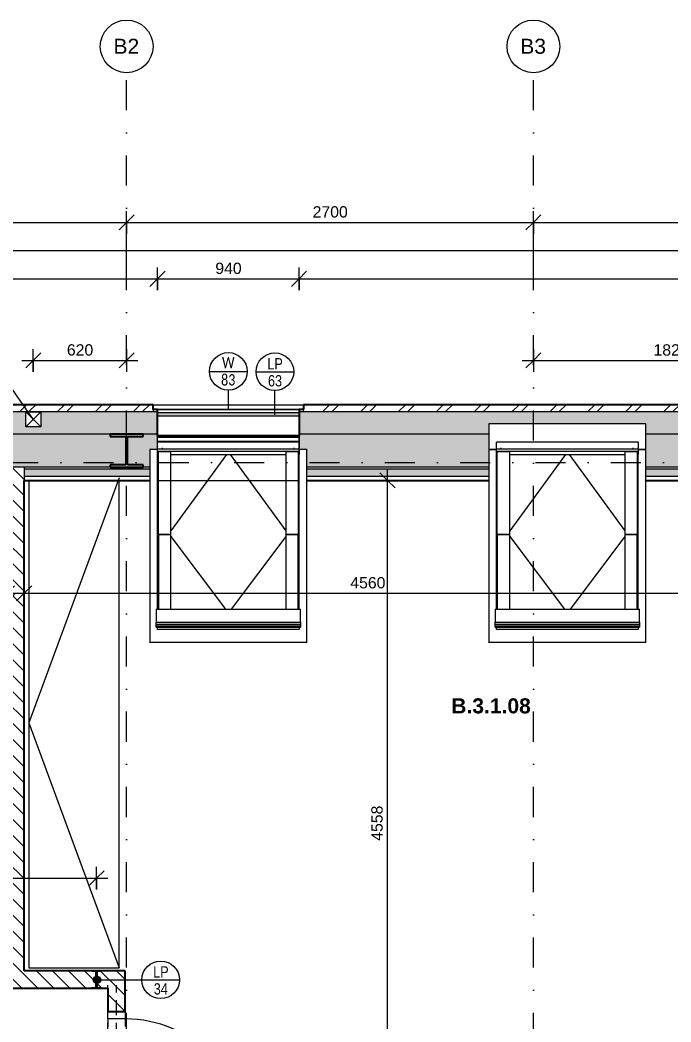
# Model space of a CAD drawing. Header units: millimetres. Extents: x -8380 to 43341, y -2985 to 58543.
# Drawn here: x -1637 to 2684, y 51887 to 58543 of the extents above; entities that cross this region are included whole.
import ezdxf

# ---------------------------------------------------------------- set-up
doc = ezdxf.new("R2010")
doc.units = ezdxf.units.MM
for name, pattern in [('HA_Dash_3mm-S1mm', [150, 100, -50]), ('HA_DashDot_10mm-S3mm', [500, 200, -150, 0, -150]), ('HA_DashDot_2_2mm-S0_6mm', [110, 50, -30, 0, -30])]:
    doc.linetypes.add(name, pattern=pattern)
for name, color, linetype, lineweight in [('A-____-____-DIMS', 9, 'Continuous', 5), ('A-____-____-DIMS-50', 9, 'Continuous', 5), ('A-AREA-____-IDEN', 9, 'Continuous', 9), ('A-DOOR-____-MCUT', 9, 'HA_DashDot_2_2mm-S0_6mm', 9), ('A-DOOR-____-OTLN', 9, 'Continuous', 9), ('A-DOOR-FRAM-MCUT', 9, 'Continuous', 9), ('A-FLOR-HRAL-IDEN', 9, 'Continuous', 9), ('A-FLOR-HRAL-OTLN', 9, 'Continuous', 9), ('A-GENM-____-HDLN', 9, 'HA_Dash_3mm-S1mm', 9), ('A-GENM-____-IDEN', 9, 'Continuous', 9), ('A-GENM-____-OTLN', 9, 'Continuous', 9), ('A-GLAZ-____-IDEN', 9, 'Continuous', 9), ('A-GLAZ-____-OTLN', 9, 'Continuous', 5), ('A-WALL-____-MCUT', 9, 'Continuous', 25), ('A-WALL-____-OTLN', 9, 'Continuous', 9), ('A-WALL-____-PATT', 9, 'Continuous', 25), ('G-____-____-TEXT', 9, 'Continuous', 5), ('I-FURN-____-OTLN', 9, 'Continuous', 9), ('I-WALL-____-MCUT', 9, 'Continuous', 25), ('M-HVAC-DUCT-OTLN', 9, 'Continuous', 9), ('S-BEAM-____-MCUT', 9, 'Continuous', 25), ('S-COLS-____-MCUT', 9, 'Continuous', 25), ('S-COLS-____-OTLN', 9, 'Continuous', 9), ('S-GRID-____-IDEN', 9, 'Continuous', 9), ('S-GRID-____-OTLN', 9, 'Continuous', 5)]:
    doc.layers.add(name, color=color, linetype=linetype, lineweight=lineweight)
doc.styles.add('Arial', font='arial.ttf', dxfattribs={"height": 100})
doc.styles.add('Arial_1', font='arial.ttf', dxfattribs={"height": 75})
doc.styles.add('Arial_2', font='arial.ttf', dxfattribs={"width": 0.8, "height": 75})
doc.styles.add('Arial_B', font='arialbd.ttf', dxfattribs={"height": 100})
doc.styles.add('Calibri', font='calibri.ttf', dxfattribs={"width": 0.8, "height": 75})
doc.dimstyles.new('Inner_Dimensions', dxfattribs={"dimscale": 304.8, "dimtxt": 76.519455, "dimasz": 0.328084, "dimexe": 0.246063, "dimexo": 0.0625, "dimgap": 0.032808, "dimtad": 1, "dimdec": 0, "dimzin": 0, "dimdsep": 46, "dimtxsty": 'Arial_1', "dimblk1": 'OBLIQUE', "dimblk2": 'OBLIQUE', "dimsah": 1, "dimcen": 0.09, "dimdle": 0.246063, "dimazin": 0, "dimtfac": 1, "dimtdec": 4, "dimtix": 1, "dimtmove": 2, "dimatfit": 3, "dimfxl": 0.246063, "dimfxlon": 1, "dimtvp": 1, "dimtolj": 1, "dimtzin": 0, "dimlwd": 9, "dimlwe": 9, "dimarcsym": 2})
doc.dimstyles.new('Inner_Dimensions_1', dxfattribs={"dimscale": 304.8, "dimtxt": 76.519455, "dimasz": 0.328084, "dimexe": 0.246063, "dimexo": 0.0625, "dimgap": 0.032808, "dimtad": 1, "dimdec": 0, "dimzin": 0, "dimdsep": 46, "dimtxsty": 'Arial_1', "dimblk1": 'OBLIQUE', "dimblk2": 'OBLIQUE', "dimsah": 1, "dimcen": 0.09, "dimdle": 0.246063, "dimazin": 0, "dimtfac": 1, "dimtdec": 4, "dimtix": 1, "dimtmove": 0, "dimatfit": 3, "dimfxl": 0.246063, "dimfxlon": 1, "dimtvp": 1, "dimtolj": 1, "dimtzin": 0, "dimlwd": 9, "dimlwe": 9, "dimarcsym": 2})
doc.dimstyles.new('Inner_Dimensions_2', dxfattribs={"dimscale": 304.8, "dimtxt": 76.519455, "dimasz": 0.328084, "dimexe": 0.246063, "dimexo": 0.0625, "dimgap": 0.032808, "dimtad": 1, "dimdec": 0, "dimzin": 0, "dimdsep": 46, "dimtxsty": 'Arial_1', "dimblk1": 'OBLIQUE', "dimblk2": 'OBLIQUE', "dimsah": 1, "dimcen": 0.09, "dimdle": 0.246063, "dimazin": 0, "dimtfac": 1, "dimtdec": 4, "dimtix": 1, "dimtmove": 1, "dimatfit": 3, "dimfxl": 0.246063, "dimfxlon": 1, "dimtvp": 1, "dimtolj": 1, "dimtzin": 0, "dimlwd": 9, "dimlwe": 9, "dimarcsym": 2})
pattern_1 = [(0, (0, 0), (58.594, 33.829), [39.062, -78.125]), (120, (0, 0), (-58.593773, 33.829393), [39.063, -78.125]), (60, (0, 0), (0.000227, 67.658393), [0, -78.125, 39.063, 0])]
pattern_2 = [(135, (0, 0), (-53.03301, -53.03301), [])]

# ---------------------------------------------------------------- blocks, each defined once
blk = doc.blocks.new('BD Libus_IFC_ifc-1-DPS_3NP - B')
at = {"layer": 'S-BEAM-____-MCUT', "color": 7}
for p, q in [((-819.2, 55792.7), (-1039.2, 55792.7)), ((-1039.2, 55792.7), (-1039.2, 55776.7)), ((-1039.2, 55776.7), (-933.9, 55776.7)), ((-933.9, 55776.7), (-933.9, 55588.7)), ((-924.4, 55588.7), (-924.4, 55776.7)), ((-924.4, 55776.7), (-819.2, 55776.7)), ((-819.2, 55776.7), (-819.2, 55792.7)), ((-933.9, 55588.7), (-1039.2, 55588.7)), ((-1039.2, 55588.7), (-1039.2, 55572.7)), ((-819.2, 55588.7), (-924.4, 55588.7)), ((-819.2, 55572.7), (-819.2, 55588.7)), ((-1039.2, 55572.7), (-819.2, 55572.7))]:
    blk.add_line(p, q, dxfattribs=at)
blk = doc.blocks.new('Roof-Windows_VELUX_VFE - VFE size 940x1370 _PK38__31_36-1806635-DPS_3NP - B')
at = {"layer": 'A-GLAZ-____-OTLN'}
for p, q in [((470, 235), (-470, 235)), ((-470, -235), (-470, 235)), ((470, -235), (470, 235)), ((-470, 60), (-470, 63.1)), ((470, 63.1), (-470, 63.1)), ((-470, 51.5), (-470, 60)), ((-470, 60), (470, 60)), ((-470, 25.9), (-470, 51.5)), ((-470, 51.5), (470, 51.5)), ((-470, 18.8), (-470, 25.9)), ((-470, 25.9), (470, 25.9)), ((470, 63.1), (470, 60)), ((470, 60), (470, 51.5)), ((470, 51.5), (470, 25.9)), ((470, 25.9), (470, 18.8)), ((-470, -235), (470, -235))]:
    blk.add_line(p, q, dxfattribs=at)
blk = doc.blocks.new('HA_DR_Single_Swing_Solid - In_BJ_800x2100-2124336-DPS_3NP - B')
at = {"layer": 'A-DOOR-____-MCUT'}
for p, q in [((-400, 57.5), (400, 57.5)), ((-400, -57.5), (400, -57.5))]:
    blk.add_line(p, q, dxfattribs=at)
at = {"layer": 'A-DOOR-____-OTLN', "lineweight": 5}
blk.add_line((400, 857.5), (400, 57.5), dxfattribs=at)
blk.add_arc((400, 57.5), 800, 90, 180, dxfattribs=at)
at = {"layer": 'A-DOOR-FRAM-MCUT'}
for p, q in [((-450, 57.5), (-400, 57.5)), ((-400, 57.5), (-400, -57.5)), ((400, 57.5), (450, 57.5)), ((400, -57.5), (400, 57.5)), ((-400, -57.5), (-450, -57.5)), ((450, -57.5), (400, -57.5))]:
    blk.add_line(p, q, dxfattribs=at)
blk = doc.blocks.new('NAB_Šatní_skříň_ADNS - 600x2000xšířka-1643150-DPS_3NP - B')
at = {"layer": 'I-FURN-____-OTLN'}
for p, q in [((0, 600), (1627.5, 0)), ((3255, 600), (17.5, 600)), ((1627.5, 0), (3255, 600)), ((3255, 0), (3255, 600)), ((17.5, 0), (3255, 0))]:
    blk.add_line(p, q, dxfattribs=at)
blk = doc.blocks.new('Roof-Windows_VELUX_GLL_1061 - PK08-1808487-DPS_3NP - B')
at = {"layer": 'A-GLAZ-____-OTLN'}
for p, q in [((16749.7, 55859.8), (16749.7, 55689.1)), ((17791.7, 55859.8), (16749.7, 55859.8)), ((17791.7, 55689.1), (17791.7, 55859.8)), ((17741.7, 55739), (16799.7, 55739)), ((16799.7, 55738.2), (16799.7, 55739)), ((16799.7, 55700.4), (16799.7, 55738.2)), ((17741.7, 55739), (17741.7, 55738.2)), ((17741.7, 55738.2), (17741.7, 55700.4)), ((16749.7, 55689.1), (16749.7, 54409.9)), ((16799.7, 55689.1), (16749.7, 55689.1)), ((16749.7, 55689.1), (16799.7, 55689.1)), ((16799.7, 55693.6), (16799.7, 55700.3)), ((16799.7, 55678.5), (16799.7, 55693.6)), ((16799.7, 55693.6), (17741.7, 55693.6)), ((16799.7, 55670.7), (16799.7, 55678.5)), ((16799.7, 55678.5), (17741.7, 55678.5)), ((16799.7, 55656.9), (16799.7, 55670.7)), ((16799.7, 55656.9), (16806.1, 55656.9)), ((16799.7, 54629.1), (16799.7, 55656.9)), ((16806.1, 55675.8), (16889.3, 55675.8)), ((16806.1, 55126.4), (16806.1, 55675.8)), ((16832.7, 55693.6), (16832.7, 55700.3)), ((16889.3, 55126.4), (16889.3, 55675.8)), ((16889.3, 55656.9), (17652.1, 55656.9)), ((17258.9, 55656.9), (16889.3, 55150.7)), ((17282.5, 55656.9), (17652.1, 55150.7)), ((17652.1, 55675.8), (17735.3, 55675.8)), ((17652.1, 55675.8), (17652.1, 55126.4)), ((17708.7, 55693.6), (17708.7, 55700.3)), ((17735.3, 55675.8), (17735.3, 55126.4)), ((17735.3, 55656.9), (17741.7, 55656.9)), ((17741.7, 55693.6), (17741.7, 55700.3)), ((17741.7, 55693.6), (17741.7, 55678.5)), ((17791.7, 55689.1), (17741.7, 55689.1)), ((17741.7, 55689.1), (17791.7, 55689.1)), ((17741.7, 55678.5), (17741.7, 55670.7)), ((17741.7, 55670.7), (17741.7, 55656.9)), ((17741.7, 54629.1), (17741.7, 55656.9)), ((17791.7, 54409.9), (17791.7, 55689.1)), ((16889.3, 55126.4), (16806.1, 55126.4)), ((16806.1, 55126.4), (16889.3, 55126.4)), ((16806.1, 55126.4), (16806.1, 54629.1)), ((16889.3, 54629.1), (16889.3, 55126.4)), ((16889.3, 55112.7), (17252.7, 54629.1)), ((17652.1, 55112.7), (17288.7, 54629.1)), ((17735.3, 55126.4), (17652.1, 55126.4)), ((17652.1, 55126.4), (17735.3, 55126.4)), ((17652.1, 55126.4), (17652.1, 54629.1)), ((17735.3, 54629.1), (17735.3, 55126.4)), ((16791.6, 54629.1), (17749.8, 54629.1)), ((16791.6, 54629.1), (16791.6, 54543.1)), ((17749.8, 54543.1), (17749.8, 54629.1)), ((16791.6, 54543.1), (17749.8, 54543.1)), ((16791.6, 54529.9), (16791.6, 54543.1)), ((16791.6, 54517.8), (16791.6, 54529.9)), ((16791.6, 54529.9), (17749.8, 54529.9)), ((16791.6, 54510.8), (16791.6, 54517.8)), ((16791.6, 54517.8), (17749.8, 54517.8)), ((16791.6, 54510.8), (17749.8, 54510.8)), ((16799.7, 54495.3), (16799.7, 54510.8)), ((17741.7, 54510.8), (17741.7, 54495.3)), ((17749.8, 54543.1), (17749.8, 54529.9)), ((17749.8, 54529.9), (17749.8, 54517.8)), ((17749.8, 54517.8), (17749.8, 54510.8)), ((17741.7, 54495.3), (16799.7, 54495.3)), ((16749.7, 54409.9), (17791.7, 54409.9)), ((16749.7, 54407.3), (16749.7, 54409.9)), ((17791.7, 54407.3), (16749.7, 54407.3)), ((17791.7, 54407.3), (17791.7, 54409.9))]:
    blk.add_line(p, q, dxfattribs=at)
blk = doc.blocks.new('Roof-Windows_VELUX_GLL_1061 - PK08-1808476-DPS_3NP - B')
at = {"layer": 'A-GLAZ-____-OTLN'}
for p, q in [((216.7, 55739), (-725.3, 55739)), ((-725.3, 55738.2), (-725.3, 55739)), ((-725.3, 55700.4), (-725.3, 55738.2)), ((216.7, 55739), (216.7, 55738.2)), ((216.7, 55738.2), (216.7, 55700.4)), ((-775.3, 55689.1), (-775.3, 54409.9)), ((-725.3, 55689.1), (-775.3, 55689.1)), ((-725.3, 55693.6), (-725.3, 55700.3)), ((-725.3, 55678.5), (-725.3, 55693.6)), ((-725.3, 55693.6), (216.7, 55693.6)), ((-725.3, 55670.7), (-725.3, 55678.5)), ((-725.3, 55678.5), (216.7, 55678.5)), ((-725.3, 55656.9), (-725.3, 55670.7)), ((-725.3, 55656.9), (-718.9, 55656.9)), ((-725.3, 54629.1), (-725.3, 55656.9)), ((-718.9, 55675.8), (-635.7, 55675.8)), ((-718.9, 55126.4), (-718.9, 55675.8)), ((-692.3, 55693.6), (-692.3, 55700.3)), ((-635.7, 55126.4), (-635.7, 55675.8)), ((-635.7, 55656.9), (127.1, 55656.9)), ((-266.1, 55656.9), (-635.7, 55150.7)), ((-242.5, 55656.9), (127.1, 55150.7)), ((127.1, 55675.8), (210.3, 55675.8)), ((127.1, 55675.8), (127.1, 55126.4)), ((183.7, 55693.6), (183.7, 55700.3)), ((210.3, 55675.8), (210.3, 55126.4)), ((210.3, 55656.9), (216.7, 55656.9)), ((216.7, 55693.6), (216.7, 55700.3)), ((216.7, 55693.6), (216.7, 55678.5)), ((266.7, 55689.1), (216.7, 55689.1)), ((216.7, 55678.5), (216.7, 55670.7)), ((216.7, 55670.7), (216.7, 55656.9)), ((216.7, 54629.1), (216.7, 55656.9)), ((266.7, 54409.9), (266.7, 55689.1)), ((-635.7, 55126.4), (-718.9, 55126.4)), ((-718.9, 55126.4), (-635.7, 55126.4)), ((-718.9, 55126.4), (-718.9, 54629.1)), ((-635.7, 54629.1), (-635.7, 55126.4)), ((-635.7, 55112.7), (-272.3, 54629.1)), ((127.1, 55112.7), (-236.3, 54629.1)), ((210.3, 55126.4), (127.1, 55126.4)), ((127.1, 55126.4), (210.3, 55126.4)), ((127.1, 55126.4), (127.1, 54629.1)), ((210.3, 54629.1), (210.3, 55126.4)), ((-733.4, 54629.1), (224.8, 54629.1)), ((-733.4, 54629.1), (-733.4, 54543.1)), ((224.8, 54543.1), (224.8, 54629.1)), ((-733.4, 54543.1), (224.8, 54543.1)), ((-733.4, 54529.9), (-733.4, 54543.1)), ((-733.4, 54517.8), (-733.4, 54529.9)), ((-733.4, 54529.9), (224.8, 54529.9)), ((-733.4, 54510.8), (-733.4, 54517.8)), ((-733.4, 54517.8), (224.8, 54517.8)), ((-733.4, 54510.8), (224.8, 54510.8)), ((-725.3, 54495.3), (-725.3, 54510.8)), ((216.7, 54510.8), (216.7, 54495.3)), ((224.8, 54543.1), (224.8, 54529.9)), ((224.8, 54529.9), (224.8, 54517.8)), ((224.8, 54517.8), (224.8, 54510.8)), ((216.7, 54495.3), (-725.3, 54495.3)), ((-775.3, 54409.9), (266.7, 54409.9)), ((-775.3, 54407.3), (-775.3, 54409.9)), ((266.7, 54407.3), (-775.3, 54407.3)), ((266.7, 54407.3), (266.7, 54409.9))]:
    blk.add_line(p, q, dxfattribs=at)
blk = doc.blocks.new('Railing - Railing-1879853-DPS_3NP - B')
at = {"layer": 'A-FLOR-HRAL-OTLN'}
blk.add_hatch(color=256, dxfattribs=at).paths.add_polyline_path([(215.6, 55912.7), (215.6, 55932.7), (-724.3, 55932.7), (-724.3, 55912.7), (146, 55912.7)])
for p, q in [((215.6, 55932.7), (-724.3, 55932.7)), ((-724.3, 55912.7), (215.6, 55912.7))]:
    blk.add_line(p, q, dxfattribs=at)
blk = doc.blocks.new('TB_Porotherm KP11_5_1250mm - TB_Porotherm KP11_5_1250mm-1919733-DPS_3NP - B')
at = {"layer": 'A-GENM-____-HDLN'}
for p, q in [((-625, 57.5), (625, 57.5)), ((-625, 0), (625, 0)), ((625, -57.5), (-625, -57.5))]:
    blk.add_line(p, q, dxfattribs=at)
blk = doc.blocks.new('HA_sCO_I_Parallel - IPE 120-1876395-DPS_3NP - B')
at = {"layer": 'S-COLS-____-MCUT'}
for p, q in [((-32, 60), (32, 60)), ((-32, 55.6), (-32, 60)), ((-3.15, 55.6), (-32, 55.6)), ((-3.15, -55.6), (-3.15, 55.6)), ((3.15, 55.6), (3.15, -55.6)), ((32, 55.6), (3.15, 55.6)), ((32, 60), (32, 55.6)), ((-32, -55.6), (-3.15, -55.6)), ((-32, -60), (-32, -55.6)), ((32, -60), (-32, -60)), ((3.15, -55.6), (32, -55.6)), ((32, -55.6), (32, -60))]:
    blk.add_line(p, q, dxfattribs=at)
blk = doc.blocks.new('Grid - Radius 3_5mm-353793-DPS_3NP - B')
at = {"layer": 'S-GRID-____-IDEN'}
blk.add_circle((0, 0), 3.5, dxfattribs=at)
blk = doc.blocks.new('DIMBLOCK4-DPS_3NP - B')
at = {"layer": 'A-____-____-DIMS-50', "lineweight": 9}
for p, q in [((-1724.3, 54810.4), (-1724.3, 54660.4)), ((-1724.3, 54735.4), (-1724.3, 54810.4)), ((-1724.3, 54735.4), (-1674.3, 54785.4)), ((-1609.3, 54810.4), (-1609.3, 54660.4)), ((-1609.3, 54735.4), (-1609.3, 54810.4)), ((-1609.3, 54735.4), (-1559.3, 54785.4)), ((-1724.3, 54735.4), (-1774.3, 54685.4)), ((-1731.6, 54664.8), (-1666.8, 54735.4)), ((-1724.3, 54735.4), (-1609.3, 54735.4)), ((-1609.3, 54735.4), (-1659.3, 54685.4)), ((-1781.6, 54664.8), (-1731.6, 54664.8))]:
    blk.add_line(p, q, dxfattribs=at)
at = {"layer": 'A-____-____-DIMS-50', "color": 0, "lineweight": 9, "insert": (-1954.6, 54703.3), "char_height": 75, "width": 207.662, "attachment_point": 1, "line_spacing_factor": 0.941778, "style": 'Arial_1'}
blk.add_mtext('115', dxfattribs=at)
blk = doc.blocks.new('_Oblique')
at = {"color": 0, "linetype": 'ByBlock', "lineweight": -2}
blk.add_line((-0.5, -0.5), (0.5, 0.5), dxfattribs=at)
blk = doc.blocks.new('DIMBLOCK5-DPS_3NP - B')
at = {"layer": 'A-____-____-DIMS-50', "lineweight": 9}
for p, q in [((-1609.3, 54810.4), (-1609.3, 54660.4)), ((-1609.3, 54735.4), (-1609.3, 54810.4)), ((-1609.3, 54735.4), (-1559.3, 54785.4)), ((2950.7, 54810.4), (2950.7, 54660.4)), ((2950.7, 54735.4), (2950.7, 54810.4)), ((2950.7, 54735.4), (3000.7, 54785.4)), ((-1609.3, 54735.4), (-1659.3, 54685.4)), ((-1609.3, 54735.4), (2950.7, 54735.4)), ((2950.7, 54735.4), (2900.7, 54685.4))]:
    blk.add_line(p, q, dxfattribs=at)
at = {"layer": 'A-____-____-DIMS-50', "color": 0, "lineweight": 9, "insert": (555.3, 54842.7), "char_height": 75, "width": 276.883, "attachment_point": 1, "line_spacing_factor": 0.941778, "style": 'Arial_1'}
blk.add_mtext('4560', dxfattribs=at)
blk = doc.blocks.new('DIMBLOCK18-DPS_3NP - B')
at = {"layer": 'A-____-____-DIMS-50', "lineweight": 9}
for p, q in [((802, 55485.2), (752, 55535.2)), ((802, 50852.7), (802, 55560.2)), ((727, 55485.2), (877, 55485.2)), ((802, 55485.2), (727, 55485.2)), ((802, 55485.2), (852, 55435.2)), ((727, 50927.7), (877, 50927.7)), ((802, 50927.7), (727, 50927.7)), ((802, 50927.7), (752, 50977.7)), ((802, 50927.7), (852, 50877.7))]:
    blk.add_line(p, q, dxfattribs=at)
at = {"layer": 'A-____-____-DIMS-50', "color": 0, "lineweight": 9, "insert": (694.6, 53091.1), "char_height": 75, "width": 276.883, "attachment_point": 1, "rotation": 90, "line_spacing_factor": 0.941778, "style": 'Arial_1'}
blk.add_mtext('4558', dxfattribs=at)
blk = doc.blocks.new('HA_TAG_WD - Type Mark-1536199-DPS_3NP - B')
at = {"layer": 'A-GLAZ-____-IDEN'}
blk.add_line((-2.5, 0), (2.5, 0), dxfattribs=at)
blk.add_circle((0, 0), 2.5, dxfattribs=at)
blk = doc.blocks.new('DIMBLOCK176-DPS_3NP - B')
at = {"layer": 'A-____-____-DIMS-50', "lineweight": 9}
for p, q in [((-6864.3, 56937.7), (-6864.3, 57087.7)), ((-6864.3, 57012.7), (-6814.3, 57062.7)), ((21205.7, 56937.7), (21205.7, 57087.7)), ((21205.7, 57012.7), (21255.7, 57062.7)), ((-6939.3, 57012.7), (21280.7, 57012.7)), ((-6864.3, 57012.7), (-6914.3, 56962.7)), ((-6864.3, 57012.7), (-6864.3, 56937.7)), ((21205.7, 57012.7), (21155.7, 56962.7)), ((21205.7, 57012.7), (21205.7, 56937.7))]:
    blk.add_line(p, q, dxfattribs=at)
at = {"layer": 'A-____-____-DIMS-50', "color": 0, "lineweight": 9, "insert": (7192.5, 57120.1), "char_height": 75, "width": 346.103, "attachment_point": 1, "line_spacing_factor": 0.941778, "style": 'Arial_1'}
blk.add_mtext('28070', dxfattribs=at)
blk = doc.blocks.new('DIMBLOCK180-DPS_3NP - B')
at = {"layer": 'A-____-____-DIMS-50', "lineweight": 9}
for p, q in [((-4129.3, 52766.8), (-4129.3, 52916.8)), ((-1129.3, 52766.8), (-1129.3, 52916.8)), ((-4129.3, 52841.8), (-4079.3, 52891.8)), ((-1129.3, 52841.8), (-1079.3, 52891.8)), ((-4129.3, 52841.8), (-4179.3, 52791.8)), ((-4129.3, 52841.8), (-1054.3, 52841.8)), ((-4129.3, 52841.8), (-4129.3, 52766.8)), ((-1129.3, 52841.8), (-1179.3, 52791.8)), ((-1129.3, 52841.8), (-1129.3, 52766.8))]:
    blk.add_line(p, q, dxfattribs=at)
at = {"layer": 'A-____-____-DIMS-50', "color": 0, "lineweight": 9, "insert": (-2744.7, 52949.2), "char_height": 75, "width": 276.883, "attachment_point": 1, "line_spacing_factor": 0.941778, "style": 'Arial_1'}
blk.add_mtext('3000', dxfattribs=at)
blk = doc.blocks.new('DIMBLOCK194-DPS_3NP - B')
at = {"layer": 'A-____-____-DIMS-50', "lineweight": 9}
for p, q in [((-6479.3, 57123.7), (-6479.3, 57273.7)), ((-6479.3, 57198.7), (-6429.3, 57248.7)), ((-929.3, 57123.7), (-929.3, 57273.7)), ((-929.3, 57198.7), (-879.3, 57248.7)), ((-6554.3, 57198.7), (-929.3, 57198.7)), ((-6479.3, 57198.7), (-6529.3, 57148.7)), ((-6479.3, 57198.7), (-6479.3, 57123.7)), ((-929.3, 57198.7), (-979.3, 57148.7)), ((-929.3, 57198.7), (-929.3, 57123.7))]:
    blk.add_line(p, q, dxfattribs=at)
at = {"layer": 'A-____-____-DIMS-50', "color": 0, "lineweight": 9, "insert": (-3819.7, 57306.1), "char_height": 75, "width": 276.883, "attachment_point": 1, "line_spacing_factor": 0.941778, "style": 'Arial_1'}
blk.add_mtext('5550', dxfattribs=at)
blk = doc.blocks.new('DIMBLOCK195-DPS_3NP - B')
at = {"layer": 'A-____-____-DIMS-50', "lineweight": 9}
for p, q in [((-929.3, 57123.7), (-929.3, 57273.7)), ((-929.3, 57198.7), (-879.3, 57248.7)), ((1770.7, 57123.7), (1770.7, 57273.7)), ((1770.7, 57198.7), (1820.7, 57248.7)), ((-929.3, 57198.7), (-979.3, 57148.7)), ((-929.3, 57198.7), (1770.7, 57198.7)), ((-929.3, 57198.7), (-929.3, 57123.7)), ((1770.7, 57198.7), (1720.7, 57148.7)), ((1770.7, 57198.7), (1770.7, 57123.7))]:
    blk.add_line(p, q, dxfattribs=at)
at = {"layer": 'A-____-____-DIMS-50', "color": 0, "lineweight": 9, "insert": (305.3, 57306.1), "char_height": 75, "width": 276.883, "attachment_point": 1, "line_spacing_factor": 0.941778, "style": 'Arial_1'}
blk.add_mtext('2700', dxfattribs=at)
blk = doc.blocks.new('DIMBLOCK196-DPS_3NP - B')
at = {"layer": 'A-____-____-DIMS-50', "lineweight": 9}
for p, q in [((1770.7, 57123.7), (1770.7, 57273.7)), ((1770.7, 57198.7), (1820.7, 57248.7)), ((7170.7, 57123.7), (7170.7, 57273.7)), ((7170.7, 57198.7), (7220.7, 57248.7)), ((1770.7, 57198.7), (1720.7, 57148.7)), ((1770.7, 57198.7), (7170.7, 57198.7)), ((1770.7, 57198.7), (1770.7, 57123.7)), ((7170.7, 57198.7), (7120.7, 57148.7)), ((7170.7, 57198.7), (7170.7, 57123.7))]:
    blk.add_line(p, q, dxfattribs=at)
at = {"layer": 'A-____-____-DIMS-50', "color": 0, "lineweight": 9, "insert": (4355.3, 57306.1), "char_height": 75, "width": 276.883, "attachment_point": 1, "line_spacing_factor": 0.941778, "style": 'Arial_1'}
blk.add_mtext('5400', dxfattribs=at)
blk = doc.blocks.new('DIMBLOCK200-DPS_3NP - B')
at = {"layer": 'A-____-____-DIMS-50', "lineweight": 9}
for p, q in [((-6864.3, 56748.7), (-6864.3, 56898.7)), ((-6864.3, 56823.7), (-6814.3, 56873.7)), ((-724.3, 56748.7), (-724.3, 56898.7)), ((-724.3, 56823.7), (-674.3, 56873.7)), ((-6939.3, 56823.7), (-724.3, 56823.7)), ((-6864.3, 56823.7), (-6914.3, 56773.7)), ((-6864.3, 56823.7), (-6864.3, 56748.7)), ((-724.3, 56823.7), (-774.3, 56773.7)), ((-724.3, 56823.7), (-724.3, 56748.7))]:
    blk.add_line(p, q, dxfattribs=at)
at = {"layer": 'A-____-____-DIMS-50', "color": 0, "lineweight": 9, "insert": (-3909.7, 56931), "char_height": 75, "width": 276.883, "attachment_point": 1, "line_spacing_factor": 0.941778, "style": 'Arial_1'}
blk.add_mtext('6140', dxfattribs=at)
blk = doc.blocks.new('DIMBLOCK201-DPS_3NP - B')
at = {"layer": 'A-____-____-DIMS-50', "lineweight": 9}
for p, q in [((-724.3, 56748.7), (-724.3, 56898.7)), ((-724.3, 56823.7), (-674.3, 56873.7)), ((215.6, 56748.7), (215.6, 56898.7)), ((215.6, 56823.7), (265.6, 56873.7)), ((-724.3, 56823.7), (-774.3, 56773.7)), ((-724.3, 56823.7), (215.6, 56823.7)), ((-724.3, 56823.7), (-724.3, 56748.7)), ((215.6, 56823.7), (165.6, 56773.7)), ((215.6, 56823.7), (215.6, 56748.7))]:
    blk.add_line(p, q, dxfattribs=at)
at = {"layer": 'A-____-____-DIMS-50', "color": 0, "lineweight": 9, "insert": (-340.8, 56931), "char_height": 75, "width": 207.662, "attachment_point": 1, "line_spacing_factor": 0.941778, "style": 'Arial_1'}
blk.add_mtext('940', dxfattribs=at)
blk = doc.blocks.new('DIMBLOCK202-DPS_3NP - B')
at = {"layer": 'A-____-____-DIMS-50', "lineweight": 9}
for p, q in [((215.6, 56748.7), (215.6, 56898.7)), ((215.6, 56823.7), (265.6, 56873.7)), ((7495.7, 56748.7), (7495.7, 56898.7)), ((7495.7, 56823.7), (7545.7, 56873.7)), ((215.6, 56823.7), (165.6, 56773.7)), ((215.6, 56823.7), (7495.7, 56823.7)), ((215.6, 56823.7), (215.6, 56748.7)), ((7495.7, 56823.7), (7445.7, 56773.7)), ((7495.7, 56823.7), (7495.7, 56748.7))]:
    blk.add_line(p, q, dxfattribs=at)
at = {"layer": 'A-____-____-DIMS-50', "color": 0, "lineweight": 9, "insert": (3740.3, 56931), "char_height": 75, "width": 276.883, "attachment_point": 1, "line_spacing_factor": 0.941778, "style": 'Arial_1'}
blk.add_mtext('7280', dxfattribs=at)
blk = doc.blocks.new('DIMBLOCK226-DPS_3NP - B')
at = {"layer": 'A-____-____-DIMS-50', "lineweight": 9}
for p, q in [((-1549.3, 56206.7), (-1549.3, 56356.7)), ((-1549.3, 56281.7), (-1499.3, 56331.7)), ((-929.3, 56356.7), (-929.3, 56206.7)), ((-929.3, 56281.7), (-929.3, 56356.7)), ((-929.3, 56281.7), (-879.3, 56331.7)), ((-1624.3, 56281.7), (-854.3, 56281.7)), ((-1549.3, 56281.7), (-1599.3, 56231.7)), ((-1549.3, 56281.7), (-1549.3, 56206.7)), ((-929.3, 56281.7), (-979.3, 56231.7))]:
    blk.add_line(p, q, dxfattribs=at)
at = {"layer": 'A-____-____-DIMS-50', "color": 0, "lineweight": 9, "insert": (-1325.8, 56389.1), "char_height": 75, "width": 207.662, "attachment_point": 1, "line_spacing_factor": 0.941778, "style": 'Arial_1'}
blk.add_mtext('620', dxfattribs=at)
blk = doc.blocks.new('DIMBLOCK227-DPS_3NP - B')
at = {"layer": 'A-____-____-DIMS-50', "lineweight": 9}
for p, q in [((1770.7, 56356.7), (1770.7, 56206.7)), ((1770.7, 56281.7), (1770.7, 56356.7)), ((1770.7, 56281.7), (1820.7, 56331.7)), ((3595.7, 56206.7), (3595.7, 56356.7)), ((3595.7, 56281.7), (3645.7, 56331.7)), ((1695.7, 56281.7), (3670.7, 56281.7)), ((1770.7, 56281.7), (1720.7, 56231.7)), ((3595.7, 56281.7), (3545.7, 56231.7)), ((3595.7, 56281.7), (3595.7, 56206.7))]:
    blk.add_line(p, q, dxfattribs=at)
at = {"layer": 'A-____-____-DIMS-50', "color": 0, "lineweight": 9, "insert": (2567.8, 56389.1), "char_height": 75, "width": 276.883, "attachment_point": 1, "line_spacing_factor": 0.941778, "style": 'Arial_1'}
blk.add_mtext('1825', dxfattribs=at)
blk = doc.blocks.new('HA_TAG_GM_Railings - Generic-2075290-DPS_3NP - B')
at = {"layer": 'A-FLOR-HRAL-IDEN'}
blk.add_line((-2.5, 0), (2.5, 0), dxfattribs=at)
blk.add_circle((0, 0), 2.5, dxfattribs=at)
blk = doc.blocks.new('HA_TAG_GM_Products - Generic-588599-DPS_3NP - B')
at = {"layer": 'A-GENM-____-IDEN'}
blk.add_line((-2.5, 0), (2.5, 0), dxfattribs=at)
blk.add_circle((0, 0), 2.5, dxfattribs=at)

msp = doc.modelspace()

# ---------------------------------------------------------------- hatches: boundary and pattern name
at = {"layer": 'A-GENM-____-IDEN'}
h = msp.add_hatch(color=256, dxfattribs=at)
edge = h.paths.add_edge_path()
edge.add_arc((-1126.6, 52167.3), 25, 0, 360)
at = {"layer": 'A-WALL-____-PATT', "lineweight": 5}
h = msp.add_hatch(dxfattribs=at)
h.set_pattern_fill('FP_7', color=256, style=0, pattern_type=2)
h.set_pattern_definition([(45, (0, 0), (-125.7236, 125.7236), []), (45, (0, 190.5), (-125.7236, 125.7236), [])])
h.paths.add_polyline_path([(6683.2, 55942.7), (7495.7, 55942.7), (7495.7, 55987.7), (245.7, 55987.7), (245.7, 55942.7), (6662.3, 55942.7)])
h.paths.add_polyline_path([(11195.3, 55942.7), (11325.7, 55942.7), (11325.7, 55955.2), (14095.7, 55955.2), (14095.7, 55987.7), (8495.7, 55987.7), (8495.7, 55942.7), (10628.7, 55942.7)])
h.paths.add_polyline_path([(-754.3, 55942.7), (-754.3, 55987.7), (-6819.3, 55987.7), (-6819.3, 55942.7), (-987.2, 55942.7)])
h.paths.add_polyline_path([(21160.7, 55955.2), (21160.7, 55987.7), (15095.7, 55987.7), (15095.7, 55955.2), (20828.1, 55955.2)])
h = msp.add_hatch(dxfattribs=at)
h.set_pattern_fill('FP_1', color=256, style=0, pattern_type=2)
h.set_pattern_definition(pattern_1)
h.paths.add_polyline_path([(287.7, 55792.7), (1474.7, 55792.7), (1474.7, 55859.8), (2516.7, 55859.8), (2516.7, 55792.7), (6683.2, 55792.7), (6683.2, 55942.7), (215.6, 55942.7), (215.6, 55792.7)])
h.paths.add_polyline_path([(-724.3, 55792.7), (-724.3, 55942.7), (-6819.3, 55942.7), (-6819.3, 55792.7), (-3400.3, 55792.7), (-3400.3, 55859.8), (-2358.3, 55859.8), (-2358.3, 55792.7), (-987.2, 55792.7)])
h.paths.add_polyline_path([(6280.7, 55840.5), (6280.7, 55940.5), (6380.7, 55940.5), (6380.7, 55840.5)])
h.paths.add_polyline_path([(3545.7, 55840.5), (3545.7, 55940.5), (3645.7, 55940.5), (3645.7, 55840.5)])
h.paths.add_polyline_path([(-1499.3, 55840.5), (-1599.3, 55840.5), (-1599.3, 55940.5), (-1499.3, 55940.5), (-1499.3, 55924.3)])
h = msp.add_hatch(dxfattribs=at)
h.set_pattern_fill('FP_1', color=256, style=0, pattern_type=2)
h.set_pattern_definition(pattern_1)
h.paths.add_polyline_path([(287.7, 55572.7), (1474.7, 55572.7), (1474.7, 55792.7), (215.6, 55792.7), (215.6, 55739), (216.7, 55738.6), (216.7, 55689.1), (266.7, 55689.1), (266.7, 55572.7)])
h.paths.add_polyline_path([(6683.2, 55572.7), (6683.2, 55792.7), (2516.7, 55792.7), (2516.7, 55572.7), (6662.3, 55572.7)])
h.paths.add_polyline_path([(-3537.1, 55572.7), (-3400.3, 55572.7), (-3400.3, 55792.7), (-6819.3, 55792.7), (-6819.3, 55572.7), (-4103.7, 55572.7)])
h.paths.add_polyline_path([(-845.6, 55572.7), (-775.3, 55572.7), (-775.3, 55689.1), (-725.3, 55689.1), (-725.3, 55739), (-724.3, 55739), (-724.3, 55792.7), (-2358.3, 55792.7), (-2358.3, 55572.7), (-987.2, 55572.7)])
h = msp.add_hatch(dxfattribs=at)
h.set_pattern_fill('FP_1', color=256, style=0, pattern_type=2)
h.set_pattern_definition(pattern_1)
h.paths.add_polyline_path([(6662.3, 55510.2), (6683.2, 55510.2), (6683.2, 55560.2), (3200.7, 55560.2), (3200.7, 55510.2), (6095.7, 55510.2)])
h.paths.add_polyline_path([(-6379.3, 55510.2), (-3400.3, 55510.2), (-3400.3, 55560.2), (-6379.3, 55560.2)])
h.paths.add_polyline_path([(2950.7, 55510.2), (2950.7, 55560.2), (2516.7, 55560.2), (2516.7, 55510.2), (2695.9, 55510.2)])
h.paths.add_polyline_path([(-2358.3, 55510.2), (-1724.3, 55510.2), (-1724.3, 55560.2), (-2358.3, 55560.2), (-2358.3, 55553.4)])
h.paths.add_polyline_path([(-1609.3, 55510.2), (-775.3, 55510.2), (-775.3, 55560.2), (-1609.3, 55560.2)])
h.paths.add_polyline_path([(266.7, 55510.2), (1474.7, 55510.2), (1474.7, 55560.2), (266.7, 55560.2), (266.7, 55511.6)])
h = msp.add_hatch(dxfattribs=at)
h.set_pattern_fill('FP_6', color=256, style=0, pattern_type=2)
h.set_pattern_definition(pattern_2)
h.paths.add_polyline_path([(-1724.3, 52227.7), (-1609.3, 52227.7), (-1609.3, 55572.7), (-1724.3, 55572.7), (-1724.3, 52250.6)])
h = msp.add_hatch(dxfattribs=at)
h.set_pattern_fill('FP_6', color=256, style=0, pattern_type=2)
h.set_pattern_definition(pattern_2)
h.paths.add_polyline_path([(-1824.3, 52112.7), (-1161.3, 52112.7), (-1161.3, 52114.6), (-1132.5, 52114.6), (-1132.5, 52225.8), (-1161.3, 52225.8), (-1161.3, 52227.7), (-1824.3, 52227.7)])
h.paths.add_polyline_path([(-5237, 52112.7), (-4161.3, 52112.7), (-4161.3, 52114.6), (-4132.5, 52114.6), (-4132.5, 52225.8), (-4161.3, 52225.8), (-4161.3, 52227.7), (-6379.3, 52227.7), (-6379.3, 52112.7)])
h.paths.add_polyline_path([(-1054.3, 52112.7), (-939.3, 52112.7), (-939.3, 52227.7), (-1097.3, 52227.7), (-1097.3, 52225.8), (-1126.2, 52225.8), (-1126.2, 52114.6), (-1097.3, 52114.6), (-1097.3, 52112.7)])
h.paths.add_polyline_path([(-4097.3, 52112.7), (-2724.3, 52112.7), (-2724.3, 52227.7), (-4097.3, 52227.7), (-4097.3, 52225.8), (-4126.2, 52225.8), (-4126.2, 52114.6), (-4097.3, 52114.6)])
h = msp.add_hatch(dxfattribs=at)
h.set_pattern_fill('FP_6', color=256, style=0, pattern_type=2)
h.set_pattern_definition(pattern_2)
h.paths.add_polyline_path([(-939.3, 50927.7), (-939.3, 51057.7), (-1054.3, 51057.7), (-1054.3, 50927.7)])
h.paths.add_polyline_path([(-1054.3, 51957.7), (-939.3, 51957.7), (-939.3, 52112.7), (-1054.3, 52112.7)])

# ---------------------------------------------------------------- linework, layer by layer
at = {"layer": 'A-FLOR-HRAL-IDEN'}
msp.add_line((54.8, 55921.4), (54.8, 56081.9), dxfattribs=at)
at = {"layer": 'A-GENM-____-IDEN'}
msp.add_line((-1126.6, 52167.3), (-828.4, 52167.3), dxfattribs=at)
msp.add_circle((-1126.6, 52167.3), 25, dxfattribs=at)
at = {"layer": 'A-GLAZ-____-IDEN'}
msp.add_line((-254.3, 55953.1), (-254.3, 56081.9), dxfattribs=at)
at = {"layer": 'A-WALL-____-MCUT'}
for p, q in [((-754.3, 55987.7), (-6864.3, 55987.7)), ((-754.3, 55955.2), (-754.3, 55987.7)), ((7495.7, 55987.7), (245.7, 55987.7)), ((245.7, 55987.7), (245.7, 55955.2)), ((-724.3, 55955.2), (-754.3, 55955.2)), ((-724.3, 55783.4), (-724.3, 55955.2)), ((245.7, 55955.2), (215.6, 55955.2)), ((215.6, 55955.2), (215.6, 55783.4)), ((-1609.3, 55485.2), (-775.3, 55485.2)), ((266.7, 55485.2), (1474.7, 55485.2)), ((2516.7, 55485.2), (2950.7, 55485.2))]:
    msp.add_line(p, q, dxfattribs=at)
at = {"layer": 'A-WALL-____-MCUT', "lineweight": 9}
for p, q in [((-6819.3, 55942.7), (-724.3, 55942.7)), ((-754.3, 55955.2), (-754.3, 55942.7)), ((215.6, 55942.7), (7495.7, 55942.7)), ((245.7, 55942.7), (245.7, 55955.2)), ((-724.3, 55792.7), (-2358.3, 55792.7)), ((1474.7, 55792.7), (215.6, 55792.7)), ((6683.2, 55792.7), (2516.7, 55792.7)), ((-775.3, 55572.7), (-2358.3, 55572.7)), ((-1609.3, 55572.7), (-1609.3, 55485.2)), ((-775.3, 55560.2), (-1609.3, 55560.2)), ((-775.3, 55510.2), (-1609.3, 55510.2)), ((1474.7, 55572.7), (266.7, 55572.7)), ((1474.7, 55560.2), (266.7, 55560.2)), ((1474.7, 55510.2), (266.7, 55510.2)), ((6683.2, 55572.7), (2516.7, 55572.7)), ((2950.7, 55560.2), (2516.7, 55560.2)), ((2950.7, 55510.2), (2516.7, 55510.2))]:
    msp.add_line(p, q, dxfattribs=at)
at = {"layer": 'A-WALL-____-OTLN'}
for p, q in [((-754.3, 55987.7), (245.7, 55987.7)), ((-724.3, 55955.2), (215.6, 55955.2))]:
    msp.add_line(p, q, dxfattribs=at)
at = {"layer": 'G-____-____-TEXT', "color": 250, "lineweight": 9}
msp.add_line((-1549.7, 55890.6), (-1737.2, 56161.6), dxfattribs=at)
at = {"layer": 'I-WALL-____-MCUT'}
for p, q in [((-1609.3, 52227.7), (-1609.3, 55485.2)), ((-1161.3, 52227.7), (-1609.3, 52227.7)), ((-939.3, 52227.7), (-1097.3, 52227.7)), ((-939.3, 51957.7), (-939.3, 52227.7)), ((-1824.3, 52112.7), (-1161.3, 52112.7)), ((-1097.3, 52112.7), (-1054.3, 52112.7)), ((-1054.3, 52112.7), (-1054.3, 51957.7)), ((-1054.3, 51957.7), (-939.3, 51957.7))]:
    msp.add_line(p, q, dxfattribs=at)
at = {"layer": 'M-HVAC-DUCT-OTLN', "lineweight": 5}
for p, q in [((-1499.3, 55840.5), (-1599.3, 55940.5)), ((-1499.3, 55940.5), (-1599.3, 55840.5)), ((-1599.3, 55940.5), (-1499.3, 55940.5)), ((-1599.3, 55840.5), (-1599.3, 55940.5)), ((-1499.3, 55940.5), (-1499.3, 55840.5)), ((-1499.3, 55840.5), (-1599.3, 55840.5))]:
    msp.add_line(p, q, dxfattribs=at)
at = {"layer": 'S-GRID-____-OTLN', "linetype": 'HA_DashDot_10mm-S3mm', "lineweight": 9}
for p, q in [((-929.3, 56942.9), (-929.3, 58192.9)), ((1770.7, 56942.9), (1770.7, 58192.9)), ((-929.3, 37745.7), (-929.3, 56942.9)), ((1770.7, 37745.7), (1770.7, 56942.9)), ((-6717.8, 55602.7), (21438.5, 55602.7))]:
    msp.add_line(p, q, dxfattribs=at)

# ---------------------------------------------------------------- block references
at = {"lineweight": 5}
msp.add_blockref('BD Libus_IFC_ifc-1-DPS_3NP - B', (0, 0), dxfattribs=at)
at = {"layer": 'A-DOOR-____-OTLN', "rotation": 269.9999999999998}
msp.add_blockref('HA_DR_Single_Swing_Solid - In_BJ_800x2100-2124336-DPS_3NP - B', (-996.8, 51507.7), dxfattribs=at)
at = {"layer": 'A-FLOR-HRAL-IDEN', "xscale": 49.99999999999998, "yscale": 49.99999999999998, "zscale": 49.99999999999998}
msp.add_blockref('HA_TAG_GM_Railings - Generic-2075290-DPS_3NP - B', (54.8, 56206.9), dxfattribs=at)
at = {"layer": 'A-FLOR-HRAL-OTLN'}
msp.add_blockref('Railing - Railing-1879853-DPS_3NP - B', (0, 0), dxfattribs=at)
at = {"layer": 'A-GENM-____-IDEN', "xscale": 49.99999999999998, "yscale": 49.99999999999998, "zscale": 49.99999999999998}
msp.add_blockref('HA_TAG_GM_Products - Generic-588599-DPS_3NP - B', (-703.4, 52167.3), dxfattribs=at)
at = {"layer": 'A-GENM-____-OTLN', "rotation": 89.9999999999984}
msp.add_blockref('TB_Porotherm KP11_5_1250mm - TB_Porotherm KP11_5_1250mm-1919733-DPS_3NP - B', (-996.8, 51507.7), dxfattribs=at)
at = {"layer": 'A-GLAZ-____-IDEN', "xscale": 49.99999999999998, "yscale": 49.99999999999998, "zscale": 49.99999999999998}
msp.add_blockref('HA_TAG_WD - Type Mark-1536199-DPS_3NP - B', (-254.3, 56209.1), dxfattribs=at)
at = {"layer": 'A-GLAZ-____-OTLN'}
for name, p in [('Roof-Windows_VELUX_VFE - VFE size 940x1370 _PK38__31_36-1806635-DPS_3NP - B', (-254.3, 55720.2)), ('Roof-Windows_VELUX_GLL_1061 - PK08-1808487-DPS_3NP - B', (-15275, 0)), ('Roof-Windows_VELUX_GLL_1061 - PK08-1808476-DPS_3NP - B', (0, 0))]:
    msp.add_blockref(name, p, dxfattribs=at)
at = {"layer": 'I-FURN-____-OTLN', "rotation": 270.0000000000004}
msp.add_blockref('NAB_Šatní_skříň_ADNS - 600x2000xšířka-1643150-DPS_3NP - B', (-1579.3, 55502.7), dxfattribs=at)
at = {"layer": 'S-COLS-____-OTLN', "rotation": 180}
msp.add_blockref('HA_sCO_I_Parallel - IPE 120-1876395-DPS_3NP - B', (-1129.3, 52170.2), dxfattribs=at)
at = {"layer": 'S-GRID-____-IDEN', "xscale": 49.99999999999998, "yscale": 49.99999999999998, "zscale": 49.99999999999998}
for p in [(-929.3, 58367.9), (1770.7, 58367.9)]:
    msp.add_blockref('Grid - Radius 3_5mm-353793-DPS_3NP - B', p, dxfattribs=at)

# ---------------------------------------------------------------- texts
at = {"layer": 'A-AREA-____-IDEN', "lineweight": 5, "insert": (1225.4, 54037.2), "char_height": 100, "width": 653.375, "attachment_point": 1, "style": 'Arial_B'}
msp.add_mtext('B.3.1.08', dxfattribs=at)
at = {"layer": 'A-FLOR-HRAL-IDEN', "lineweight": 5, "char_height": 75, "attachment_point": 1, "style": 'Arial_2'}
for s, insert, width in [('LP', (5, 56297), 125.063), ('63', (9, 56184.3), 115.443)]:
    msp.add_mtext(s, dxfattribs=dict(at, insert=insert, width=width))
at = {"layer": 'A-GENM-____-IDEN', "lineweight": 5, "char_height": 75, "attachment_point": 1, "style": 'Arial_2'}
for s, insert, width in [('LP', (-753.2, 52257.4), 125.063), ('34', (-749.2, 52144.6), 115.443)]:
    msp.add_mtext(s, dxfattribs=dict(at, insert=insert, width=width))
at = {"layer": 'A-GLAZ-____-IDEN', "lineweight": 5, "char_height": 75, "attachment_point": 1, "style": 'Calibri'}
for s, insert, width in [('W', (-296.1, 56304.4), 105.823), ('83', (-302.7, 56190.1), 121.856)]:
    msp.add_mtext(s, dxfattribs=dict(at, insert=insert, width=width))
at = {"layer": 'S-GRID-____-IDEN', "lineweight": 5, "char_height": 100, "width": 212.447, "attachment_point": 1, "style": 'Arial'}
for s, insert in [('B2', (-1016.7, 58418.6)), ('B3', (1683.3, 58418.6))]:
    msp.add_mtext(s, dxfattribs=dict(at, insert=insert))

# ---------------------------------------------------------------- dimensions: what is measured, and where the dimension line sits
at = {"layer": 'A-____-____-DIMS', "lineweight": 9}
for base, p1, p2, override, picture, middle in [((-929.3, 57198.7), (-6479.3, 57123.7), (-929.3, 57123.7), {"dimpost": '<>', "dimfxl": 5550}, 'DIMBLOCK194-DPS_3NP - B', (-3704.3, 57247)), ((1770.7, 57198.7), (-929.3, 57123.7), (1770.7, 57123.7), {"dimpost": '<>', "dimfxl": 2700}, 'DIMBLOCK195-DPS_3NP - B', (420.7, 57247)), ((7170.7, 57198.7), (1770.7, 57123.7), (7170.7, 57123.7), {"dimpost": '<>', "dimfxl": 5400}, 'DIMBLOCK196-DPS_3NP - B', (4470.7, 57247)), ((-724.3, 56823.7), (-6864.3, 56748.7), (-724.3, 56748.7), {"dimpost": '<>', "dimfxl": 6140.040013}, 'DIMBLOCK200-DPS_3NP - B', (-3794.3, 56872)), ((215.6, 56823.7), (-724.3, 56748.7), (215.6, 56748.7), {"dimpost": '<>', "dimfxl": 939.919974}, 'DIMBLOCK201-DPS_3NP - B', (-254.3, 56872)), ((7495.7, 56823.7), (215.6, 56748.7), (7495.7, 56748.7), {"dimpost": '<>', "dimfxl": 7280.040013}, 'DIMBLOCK202-DPS_3NP - B', (3855.7, 56872)), ((-929.3, 56281.7), (-1549.3, 56206.7), (-929.3, 56356.7), {"dimpost": '<>', "dimfxl": 637.887137}, 'DIMBLOCK226-DPS_3NP - B', (-1239.3, 56330)), ((3595.7, 56281.7), (1770.7, 56356.7), (3595.7, 56206.7), {"dimpost": '<>', "dimfxl": 1831.154008}, 'DIMBLOCK227-DPS_3NP - B', (2683.2, 56330)), ((2950.7, 54735.4), (-1609.3, 54810.4), (2950.7, 54810.4), {"dimpost": '<>', "dimfxl": 4560}, 'DIMBLOCK5-DPS_3NP - B', (670.7, 54783.7)), ((-1129.3, 52841.8), (-4129.3, 52766.8), (-1129.3, 52766.8), {"dimpost": '<>', "dimfxl": 3000}, 'DIMBLOCK180-DPS_3NP - B', (-2629.3, 52890.1))]:
    dim = msp.add_linear_dim(base=base, p1=p1, p2=p2, dimstyle='Inner_Dimensions_1', override=override, dxfattribs=at)
    dim.commit()
    dim.dimension.update_dxf_attribs({"geometry": picture, "text_midpoint": middle})
for base, p1, p2, dimstyle, override, picture, middle in [((21205.7, 57012.7), (-6864.3, 56937.7), (21205.7, 56937.7), 'Inner_Dimensions', {"dimpost": '<>', "dimfxl": 28070}, 'DIMBLOCK176-DPS_3NP - B', (7365.6, 57070.1)), ((-1609.3, 54735.4), (-1724.3, 54810.4), (-1609.3, 54810.4), 'Inner_Dimensions_2', {"dimpost": '<>', "dimfxl": 115}, 'DIMBLOCK4-DPS_3NP - B', (-1850.8, 54653.3))]:
    dim = msp.add_linear_dim(base=base, p1=p1, p2=p2, dimstyle=dimstyle, override=override, dxfattribs=at)
    dim.commit()
    dim.dimension.update_dxf_attribs({"geometry": picture, "text_midpoint": middle, "dimtype": 160})
dim = msp.add_linear_dim(base=(802.0050934, 55485.2219663), p1=(727.0050934, 50927.7219663), p2=(727.0050934, 55485.2219663), angle=90, dimstyle='Inner_Dimensions_1', override={"dimpost": '<>', "dimfxl": 4557.5}, dxfattribs=at)
dim.commit()
dim.dimension.update_dxf_attribs({"geometry": 'DIMBLOCK18-DPS_3NP - B', "text_midpoint": (753.7121191, 53206.4719663)})

doc.saveas('drawing.dxf')
